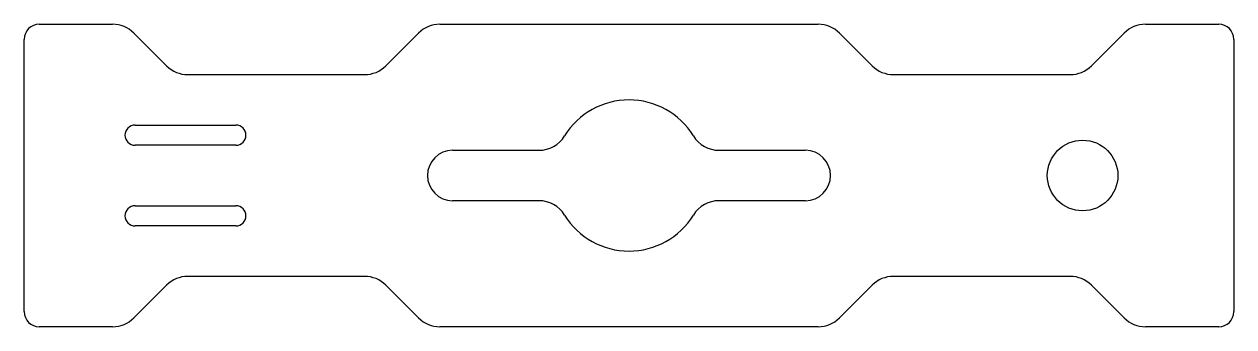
# Model space of a CAD drawing. Extents: x -60 to 60, y -15 to 15.
import ezdxf

# ---------------------------------------------------------------- set-up
doc = ezdxf.new("R2010")
doc.units = 0
doc.header["$MEASUREMENT"] = 0
doc.layers.add('Elements', color=7, linetype='Continuous')

msp = doc.modelspace()

# ---------------------------------------------------------------- linework, layer by layer
at = {"layer": 'Elements'}
for p, q in [((-58.5, 15.178848), (-51.242641, 15.178848)), ((-18.757359, 15.178848), (18.757359, 15.178848)), ((51.242641, 15.178848), (58.5, 15.178848)), ((-60, -13.321152), (-60, 13.678848)), ((-49.121319, 14.300169), (-45.878681, 11.057528)), ((-24.121321, 11.057528), (-20.878679, 14.300169)), ((20.878679, 14.300169), (24.121321, 11.057528)), ((45.878681, 11.057528), (49.121319, 14.300169)), ((60, 13.678848), (60, -13.321152)), ((-43.757359, 10.178848), (-26.242641, 10.178848)), ((26.242641, 10.178848), (43.757359, 10.178848)), ((-49, 5.178849), (-39, 5.178849)), ((-39, 3.178849), (-49, 3.178849)), ((-17.5, 2.678849), (-8.944272, 2.678849)), ((8.944272, 2.678849), (17.5, 2.678849)), ((-8.944272, -2.321151), (-17.5, -2.321151)), ((17.5, -2.321151), (8.944272, -2.321151)), ((-49, -2.821151), (-39, -2.821151)), ((-39, -4.821151), (-49, -4.821151)), ((-45.878681, -10.699831), (-49.121319, -13.942472)), ((-26.242641, -9.821152), (-43.757359, -9.821152)), ((-20.878679, -13.942472), (-24.121321, -10.699831)), ((24.121321, -10.699831), (20.878679, -13.942472)), ((43.757359, -9.821152), (26.242641, -9.821152)), ((49.121319, -13.942472), (45.878681, -10.699831)), ((-51.242641, -14.821152), (-58.5, -14.821152)), ((18.757359, -14.821152), (-18.757359, -14.821152)), ((58.5, -14.821152), (51.242641, -14.821152))]:
    msp.add_line(p, q, dxfattribs=at)
msp.add_circle((45, 0.178849), 3.5, dxfattribs=at)
for centre, radius, start, end in [((-58.5, 13.678848), 1.5, 90, 180), ((-51.242641, 12.178848), 3, 45, 90), ((-18.757359, 12.178848), 3, 90, 135), ((18.757359, 12.178848), 3, 45, 90), ((51.242641, 12.178848), 3, 90, 135), ((58.5, 13.678848), 1.5, 0, 90), ((-43.757359, 13.178848), 3, 225, 270), ((-26.242641, 13.178848), 3, 270, 315), ((26.242641, 13.178848), 3, 225, 270), ((43.757359, 13.178848), 3, 270, 315), ((0, 0.178849), 7.5, 31.588135, 148.411865), ((-49, 4.178849), 1, 90, 270), ((-39, 4.178849), 1, 270, 90), ((-8.944272, 5.678849), 3, 270, 328.411865), ((8.944272, 5.678849), 3, 211.588135, 270), ((-17.5, 0.178849), 2.5, 90, 270), ((17.5, 0.178849), 2.5, 270, 90), ((-8.944272, -5.321151), 3, 31.588135, 90), ((8.944272, -5.321151), 3, 90, 148.411865), ((-49, -3.821151), 1, 90, 270), ((-39, -3.821151), 1, 270, 90), ((0, 0.178849), 7.5, 211.588135, 328.411865), ((-43.757359, -12.821152), 3, 90, 135), ((-26.242641, -12.821152), 3, 45, 90), ((26.242641, -12.821152), 3, 90, 135), ((43.757359, -12.821152), 3, 45, 90), ((-58.5, -13.321152), 1.5, 180, 270), ((-51.242641, -11.821152), 3, 270, 315), ((-18.757359, -11.821152), 3, 225, 270), ((18.757359, -11.821152), 3, 270, 315), ((51.242641, -11.821152), 3, 225, 270), ((58.5, -13.321152), 1.5, 270, 0)]:
    msp.add_arc(centre, radius, start, end, dxfattribs=at)

doc.saveas('drawing.dxf')
